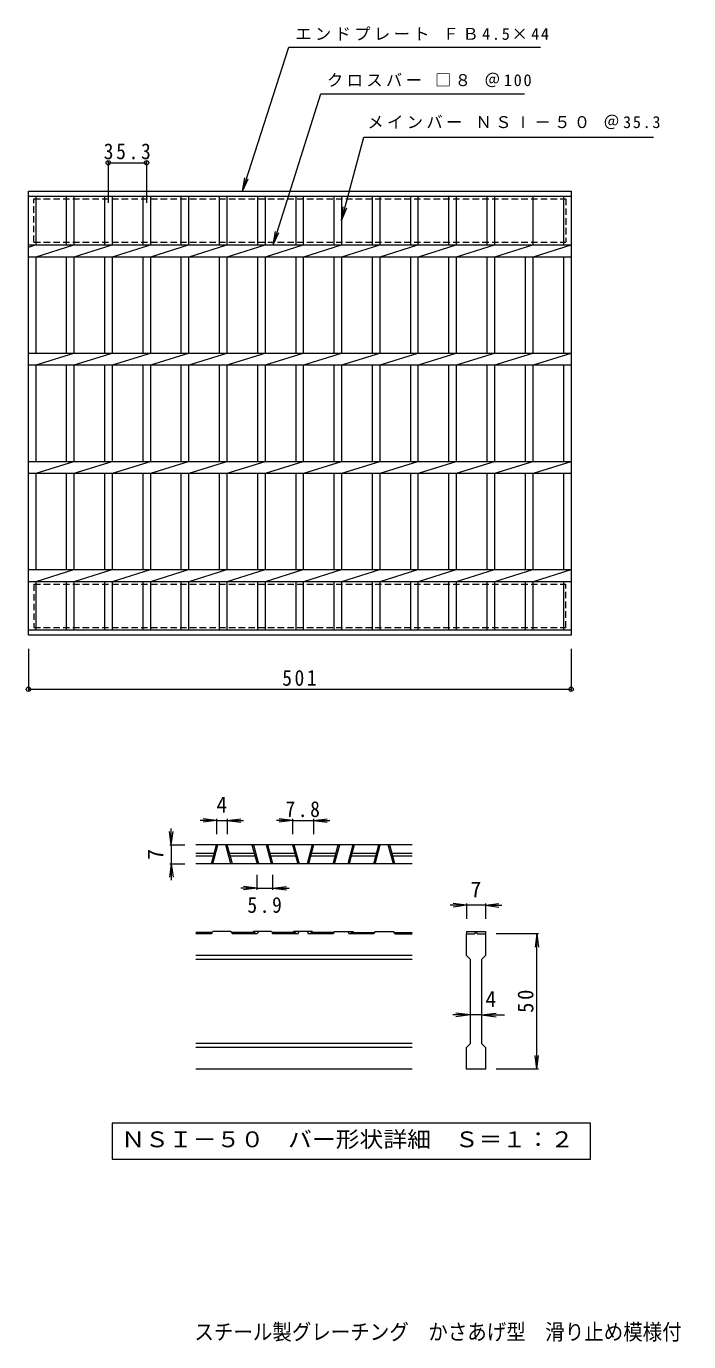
# Model space of a CAD drawing. Units: millimetres, scale not verified, with parts at other scales. Extents: x -585 to 809, y -686 to 552.
# Drawn here: x -585 to 27, y -663 to 552 of the extents above; entities that cross this region are included whole.
import ezdxf
from ezdxf.enums import TextEntityAlignment as Align

# ---------------------------------------------------------------- set-up
doc = ezdxf.new("R2010")
doc.units = ezdxf.units.MM
doc.header["$LTSCALE"] = 5
doc.header["$PDMODE"] = 32
doc.header["$PDSIZE"] = 4
doc.linetypes.add('DASHED1', pattern=[1.8, 1.2, -0.6])
for name, color, linetype, lineweight in [('B-1', 2, 'Continuous', 9), ('B-2', 3, 'Continuous', 9), ('B-4', 7, 'Continuous', 9), ('D-0', 7, 'Continuous', 9), ('D-2', 3, 'Continuous', 9), ('D-4', 7, 'Continuous', 9)]:
    doc.layers.add(name, color=color, linetype=linetype, lineweight=lineweight)
doc.layers.add('F-5_F-5ﾚｲﾔ', color=2, linetype='Continuous')
doc.styles.add('ＭＳ ゴシック', font='')
doc.styles.get('ＭＳ ゴシック').set_extended_font_data('MS Gothic')

msp = doc.modelspace()

# ---------------------------------------------------------------- linework, layer by layer
at = {"layer": 'B-1', "linetype": 'DASHED1'}
for p, q in [((-578.002, 352.78), (-578.002, 392.78)), ((-578.002, 352.78), (-87.002, 352.78)), ((-578.002, 36.78), (-578.002, -3.22)), ((-578.002, 36.78), (-87.002, 36.78))]:
    msp.add_line(p, q, dxfattribs=at)
for points in [[(-578.002, 392.78), (-87.002, 392.78), (-87.002, 352.78)], [(-578.002, -3.22), (-87.002, -3.22), (-87.002, 36.78)]]:
    msp.add_lwpolyline(points, dxfattribs=at)
at = {"layer": 'B-2', "color": 7}
for p, q in [((-509.301, 427.545), (-509.301, 389.045)), ((-509.301, 426.045), (-474.001, 426.045)), ((-474.001, 427.545), (-474.001, 389.045))]:
    msp.add_line(p, q, dxfattribs=at)
at = {"layer": 'B-2'}
for p, q in [((-583.002, -10.22), (-583.002, 399.78)), ((-583.002, 399.78), (-82.002, 399.78)), ((-583.002, 395.28), (-82.002, 395.28)), ((-576.001, 350.28), (-576.001, 395.28)), ((-548.101, 395.28), (-548.101, 350.28)), ((-541.101, 395.28), (-541.101, 350.28)), ((-512.801, 395.28), (-512.801, 350.28)), ((-505.801, 395.28), (-505.801, 350.28)), ((-477.501, 395.28), (-477.501, 350.28)), ((-470.501, 395.28), (-470.501, 350.28)), ((-442.201, 395.28), (-442.201, 350.28)), ((-435.201, 395.28), (-435.201, 350.28)), ((-406.901, 395.28), (-406.901, 350.28)), ((-399.901, 395.28), (-399.901, 350.28)), ((-371.601, 395.28), (-371.601, 350.28)), ((-364.601, 395.28), (-364.601, 350.28)), ((-336.301, 395.28), (-336.301, 350.28)), ((-329.301, 395.28), (-329.301, 350.28)), ((-301.001, 395.28), (-301.001, 350.28)), ((-294.001, 395.28), (-294.001, 350.28)), ((-265.701, 395.28), (-265.701, 350.28)), ((-258.701, 395.28), (-258.701, 350.28)), ((-230.401, 395.28), (-230.401, 350.28)), ((-223.401, 395.28), (-223.401, 350.28)), ((-195.101, 395.28), (-195.101, 350.28)), ((-188.101, 395.28), (-188.101, 350.28)), ((-159.801, 395.28), (-159.801, 350.28)), ((-152.801, 395.28), (-152.801, 350.28)), ((-117.501, 395.28), (-117.501, 350.28)), ((-89.002, 395.28), (-89.002, 350.28)), ((-82.002, 399.78), (-82.002, -10.22)), ((-583.002, 348.2), (-576.401, 350.28)), ((-583.002, 350.28), (-82.002, 350.28)), ((-576.001, 339.281), (-541.101, 350.28)), ((-540.701, 339.281), (-505.801, 350.28)), ((-505.401, 339.281), (-470.501, 350.28)), ((-470.101, 339.281), (-435.201, 350.28)), ((-434.801, 339.281), (-399.901, 350.28)), ((-399.501, 339.281), (-364.601, 350.28)), ((-364.201, 339.281), (-329.301, 350.28)), ((-328.901, 339.281), (-294.001, 350.28)), ((-293.601, 339.281), (-258.701, 350.28)), ((-258.301, 339.281), (-223.401, 350.28)), ((-223.001, 339.281), (-188.101, 350.28)), ((-187.701, 339.281), (-152.801, 350.28)), ((-152.401, 339.281), (-117.501, 350.28)), ((-116.899, 339.281), (-81.999, 350.28)), ((-583.002, 339.281), (-82.002, 339.281)), ((-576.001, 250.28), (-576.001, 339.281)), ((-548.101, 339.281), (-548.101, 250.28)), ((-541.101, 339.281), (-541.101, 250.28)), ((-512.801, 339.281), (-512.801, 250.28)), ((-505.801, 339.281), (-505.801, 250.28)), ((-477.501, 339.281), (-477.501, 250.28)), ((-470.501, 339.281), (-470.501, 250.28)), ((-442.201, 339.281), (-442.201, 250.28)), ((-435.201, 339.281), (-435.201, 250.28)), ((-406.901, 339.281), (-406.901, 250.28)), ((-399.901, 339.281), (-399.901, 250.28)), ((-371.601, 339.281), (-371.601, 250.28)), ((-364.601, 339.281), (-364.601, 250.28)), ((-336.301, 339.281), (-336.301, 250.28)), ((-329.301, 339.281), (-329.301, 250.28)), ((-301.001, 339.281), (-301.001, 250.28)), ((-294.001, 339.281), (-294.001, 250.28)), ((-265.701, 339.281), (-265.701, 250.28)), ((-258.701, 339.281), (-258.701, 250.28)), ((-230.401, 339.281), (-230.401, 250.28)), ((-223.401, 339.281), (-223.401, 250.28)), ((-195.101, 339.281), (-195.101, 250.28)), ((-188.101, 339.281), (-188.101, 250.28)), ((-159.801, 339.281), (-159.801, 250.28)), ((-152.801, 339.281), (-152.801, 250.28)), ((-124.501, 339.281), (-124.501, 250.28)), ((-117.501, 339.281), (-117.501, 250.28)), ((-89.002, 339.281), (-89.002, 250.28)), ((-583.002, 250.28), (-82.002, 250.28)), ((-576.001, 239.28), (-541.101, 250.28)), ((-540.701, 239.28), (-505.801, 250.28)), ((-505.401, 239.28), (-470.501, 250.28)), ((-470.101, 239.28), (-435.201, 250.28)), ((-434.801, 239.28), (-399.901, 250.28)), ((-399.501, 239.28), (-364.601, 250.28)), ((-364.201, 239.28), (-329.301, 250.28)), ((-328.901, 239.28), (-294.001, 250.28)), ((-293.601, 239.28), (-258.701, 250.28)), ((-258.301, 239.28), (-223.401, 250.28)), ((-223.001, 239.28), (-188.101, 250.28)), ((-187.701, 239.28), (-152.801, 250.28)), ((-152.401, 239.28), (-117.501, 250.28)), ((-116.899, 239.28), (-81.999, 250.28)), ((-583.002, 239.28), (-82.002, 239.28)), ((-576.001, 150.28), (-576.001, 239.28)), ((-548.101, 239.28), (-548.101, 150.28)), ((-541.101, 239.28), (-541.101, 150.28)), ((-512.801, 239.28), (-512.801, 150.28)), ((-505.801, 239.28), (-505.801, 150.28)), ((-477.501, 239.28), (-477.501, 150.28)), ((-470.501, 239.28), (-470.501, 150.28)), ((-442.201, 239.28), (-442.201, 150.28)), ((-435.201, 239.28), (-435.201, 150.28)), ((-406.901, 239.28), (-406.901, 150.28)), ((-399.901, 239.28), (-399.901, 150.28)), ((-371.601, 239.28), (-371.601, 150.28)), ((-364.601, 239.28), (-364.601, 150.28)), ((-336.301, 239.28), (-336.301, 150.28)), ((-329.301, 239.28), (-329.301, 150.28)), ((-301.001, 239.28), (-301.001, 150.28)), ((-294.001, 239.28), (-294.001, 150.28)), ((-265.701, 239.28), (-265.701, 150.28)), ((-258.701, 239.28), (-258.701, 150.28)), ((-230.401, 239.28), (-230.401, 150.28)), ((-223.401, 239.28), (-223.401, 150.28)), ((-195.101, 239.28), (-195.101, 150.28)), ((-188.101, 239.28), (-188.101, 150.28)), ((-159.801, 239.28), (-159.801, 150.28)), ((-152.801, 239.28), (-152.801, 150.28)), ((-124.501, 239.28), (-124.501, 150.28)), ((-117.501, 239.28), (-117.501, 150.28)), ((-89.002, 239.28), (-89.002, 150.28)), ((-583.002, 150.28), (-82.002, 150.28)), ((-576.001, 139.28), (-541.101, 150.28)), ((-541.102, 150.28), (-541.101, 150.28)), ((-540.701, 139.28), (-505.801, 150.28)), ((-505.803, 150.28), (-505.801, 150.28)), ((-505.401, 139.28), (-470.501, 150.28)), ((-470.502, 150.28), (-470.501, 150.28)), ((-470.101, 139.28), (-435.201, 150.28)), ((-435.202, 150.28), (-435.201, 150.28)), ((-434.801, 139.28), (-399.901, 150.28)), ((-399.902, 150.28), (-399.901, 150.28)), ((-399.501, 139.28), (-364.601, 150.28)), ((-364.602, 150.28), (-364.601, 150.28)), ((-364.201, 139.28), (-329.301, 150.28)), ((-329.302, 150.28), (-329.301, 150.28)), ((-328.901, 139.28), (-294.001, 150.28)), ((-294.003, 150.28), (-294.001, 150.28)), ((-293.601, 139.28), (-258.701, 150.28)), ((-258.702, 150.28), (-258.701, 150.28)), ((-258.301, 139.28), (-223.401, 150.28)), ((-223.402, 150.28), (-223.401, 150.28)), ((-223.001, 139.28), (-188.101, 150.28)), ((-188.103, 150.28), (-188.101, 150.28)), ((-187.701, 139.28), (-152.801, 150.28)), ((-152.803, 150.28), (-152.801, 150.28)), ((-152.401, 139.28), (-117.501, 150.28)), ((-117.502, 150.28), (-117.501, 150.28)), ((-116.899, 139.28), (-81.999, 150.28)), ((-82.001, 150.28), (-81.999, 150.28)), ((-583.002, 139.28), (-82.002, 139.28)), ((-576.001, 50.28), (-576.001, 139.28)), ((-548.101, 139.28), (-548.101, 50.28)), ((-541.101, 139.28), (-541.101, 50.28)), ((-512.801, 139.28), (-512.801, 50.28)), ((-505.801, 139.28), (-505.801, 50.28)), ((-477.501, 139.28), (-477.501, 50.28)), ((-470.501, 139.28), (-470.501, 50.28)), ((-442.201, 139.28), (-442.201, 50.28)), ((-435.201, 139.28), (-435.201, 50.28)), ((-406.901, 139.28), (-406.901, 50.28)), ((-399.901, 139.28), (-399.901, 50.28)), ((-371.601, 139.28), (-371.601, 50.28)), ((-364.601, 139.28), (-364.601, 50.28)), ((-336.301, 139.28), (-336.301, 50.28)), ((-329.301, 139.28), (-329.301, 50.28)), ((-301.001, 139.28), (-301.001, 50.28)), ((-294.001, 139.28), (-294.001, 50.28)), ((-265.701, 139.28), (-265.701, 50.28)), ((-258.701, 139.28), (-258.701, 50.28)), ((-230.401, 139.28), (-230.401, 50.28)), ((-223.401, 139.28), (-223.401, 50.28)), ((-195.101, 139.28), (-195.101, 50.28)), ((-188.101, 139.28), (-188.101, 50.28)), ((-159.801, 139.28), (-159.801, 50.28)), ((-152.801, 139.28), (-152.801, 50.28)), ((-124.501, 139.28), (-124.501, 50.28)), ((-117.501, 139.28), (-117.501, 50.28)), ((-89.002, 139.28), (-89.002, 50.28)), ((-583.002, 50.28), (-82.002, 50.28)), ((-576.001, 39.28), (-541.101, 50.28)), ((-541.102, 50.28), (-541.101, 50.28)), ((-540.701, 39.28), (-505.801, 50.28)), ((-505.803, 50.28), (-505.801, 50.28)), ((-505.401, 39.28), (-470.501, 50.28)), ((-470.502, 50.28), (-470.501, 50.28)), ((-470.101, 39.28), (-435.201, 50.28)), ((-435.202, 50.28), (-435.201, 50.28)), ((-434.801, 39.28), (-399.901, 50.28)), ((-399.902, 50.28), (-399.901, 50.28)), ((-399.501, 39.28), (-364.601, 50.28)), ((-364.602, 50.28), (-364.601, 50.28)), ((-364.201, 39.28), (-329.301, 50.28)), ((-329.302, 50.28), (-329.301, 50.28)), ((-328.901, 39.28), (-294.001, 50.28)), ((-294.003, 50.28), (-294.001, 50.28)), ((-293.601, 39.28), (-258.701, 50.28)), ((-258.702, 50.28), (-258.701, 50.28)), ((-258.301, 39.28), (-223.401, 50.28)), ((-223.402, 50.28), (-223.401, 50.28)), ((-223.001, 39.28), (-188.101, 50.28)), ((-188.103, 50.28), (-188.101, 50.28)), ((-187.701, 39.28), (-152.801, 50.28)), ((-152.803, 50.28), (-152.801, 50.28)), ((-152.401, 39.28), (-117.501, 50.28)), ((-117.502, 50.28), (-117.501, 50.28)), ((-116.899, 39.28), (-81.999, 50.28)), ((-82.001, 50.28), (-81.999, 50.28)), ((-583.002, 39.28), (-82.002, 39.28)), ((-576.001, -5.72), (-576.001, 39.28)), ((-548.101, 39.28), (-548.101, -5.72)), ((-541.101, 39.28), (-541.101, -5.72)), ((-512.801, 39.28), (-512.801, -5.72)), ((-505.801, 39.28), (-505.801, -5.72)), ((-477.501, 39.28), (-477.501, -5.72)), ((-470.501, 39.28), (-470.501, -5.72)), ((-442.201, 39.28), (-442.201, -5.72)), ((-435.201, 39.28), (-435.201, -5.72)), ((-406.901, 39.28), (-406.901, -5.72)), ((-399.901, 39.28), (-399.901, -5.72)), ((-371.601, 39.28), (-371.601, -5.72)), ((-364.601, 39.28), (-364.601, -5.72)), ((-336.301, 39.28), (-336.301, -5.72)), ((-329.301, 39.28), (-329.301, -5.72)), ((-301.001, 39.28), (-301.001, -5.72)), ((-294.001, 39.28), (-294.001, -5.72)), ((-265.701, 39.28), (-265.701, -5.72)), ((-258.701, 39.28), (-258.701, -5.72)), ((-230.401, 39.28), (-230.401, -5.72)), ((-223.401, 39.28), (-223.401, -5.72)), ((-195.101, 39.28), (-195.101, -5.72)), ((-188.101, 39.28), (-188.101, -5.72)), ((-159.801, 39.28), (-159.801, -5.72)), ((-152.801, 39.28), (-152.801, -5.72)), ((-124.501, 39.28), (-124.501, -5.72)), ((-117.501, 39.28), (-117.501, -5.72)), ((-89.002, 39.28), (-89.002, -5.72)), ((-82.002, -5.72), (-583.002, -5.72)), ((-82.002, -10.22), (-583.002, -10.22))]:
    msp.add_line(p, q, dxfattribs=at)
at = {"layer": 'B-2', "color": 7}
for p in [(-509.301, 426.045), (-474.001, 426.045)]:
    msp.add_point(p, dxfattribs=at)
at = {"layer": 'B-4'}
for p, q in [((-385.525, 399.78), (-342.513, 532.711)), ((-342.513, 532.711), (-110.39, 532.711)), ((-357.15, 350.28), (-313.072, 489.78)), ((-313.072, 489.78), (-124.948, 489.78)), ((-294.001, 372.78), (-273.369, 449.78)), ((-273.369, 449.78), (-6.068, 449.78)), ((-385.525, 399.78), (-383.262, 412.073)), ((-385.525, 399.78), (-380.157, 411.069)), ((-294.001, 372.78), (-292.37, 385.173)), ((-294.001, 372.78), (-289.218, 384.329)), ((-357.15, 350.28), (-354.972, 362.589)), ((-357.15, 350.28), (-351.86, 361.606)), ((-583.002, -22.72), (-583.002, -61.72)), ((-82.002, -22.72), (-82.002, -61.72)), ((-583.002, -60.22), (-82.002, -60.22))]:
    msp.add_line(p, q, dxfattribs=at)
for p in [(-583.002, -60.22), (-82.002, -60.22)]:
    msp.add_point(p, dxfattribs=at)
at = {"layer": 'D-0'}
msp.add_lwpolyline([(-505.697, -460.916), (-505.697, -494.142), (-64.043, -494.142), (-64.043, -460.916)], close=True, dxfattribs=at)
at = {"layer": 'D-2'}
for p, q in [((-228.62, -203.916), (-428.62, -203.916)), ((-414.166, -221.416), (-409.477, -203.916)), ((-412.872, -221.416), (-408.183, -203.916)), ((-396.082, -221.416), (-400.771, -203.916)), ((-394.788, -221.416), (-399.477, -203.916)), ((-376.666, -203.916), (-371.977, -221.416)), ((-375.372, -203.916), (-370.683, -221.416)), ((-358.582, -221.416), (-363.271, -203.916)), ((-357.288, -221.416), (-361.977, -203.916)), ((-339.166, -203.916), (-334.477, -221.416)), ((-337.872, -203.916), (-333.183, -221.416)), ((-321.082, -203.916), (-325.771, -221.416)), ((-319.788, -203.916), (-324.477, -221.416)), ((-301.666, -221.416), (-296.977, -203.916)), ((-300.372, -221.416), (-295.683, -203.916)), ((-283.582, -203.916), (-288.271, -221.416)), ((-282.288, -203.916), (-286.977, -221.416)), ((-264.166, -221.416), (-259.477, -203.916)), ((-262.872, -221.416), (-258.183, -203.916)), ((-246.082, -221.416), (-250.771, -203.916)), ((-244.788, -221.416), (-249.477, -203.916)), ((-428.62, -211.416), (-411.487, -211.416)), ((-428.62, -213.916), (-412.157, -213.916)), ((-397.468, -211.416), (-374.657, -211.416)), ((-396.798, -213.916), (-373.987, -213.916)), ((-359.968, -211.416), (-337.157, -211.416)), ((-359.298, -213.916), (-336.487, -213.916)), ((-322.468, -213.916), (-299.657, -213.916)), ((-321.798, -211.416), (-298.987, -211.416)), ((-284.968, -213.916), (-262.157, -213.916)), ((-284.298, -211.416), (-261.487, -211.416)), ((-247.468, -211.416), (-228.62, -211.416)), ((-246.798, -213.916), (-228.62, -213.916)), ((-228.62, -221.416), (-428.62, -221.416)), ((-413.519, -284.916), (-428.62, -284.916)), ((-414.166, -285.916), (-428.62, -285.916)), ((-414.166, -285.916), (-412.872, -283.916)), ((-396.082, -283.916), (-412.872, -283.916)), ((-396.082, -283.916), (-394.788, -285.916)), ((-373.987, -284.916), (-395.435, -284.916)), ((-371.977, -285.916), (-394.788, -285.916)), ((-375.372, -283.916), (-376.019, -284.916)), ((-358.582, -283.916), (-375.372, -283.916)), ((-373.987, -284.916), (-373.987, -285.916)), ((-370.683, -283.916), (-371.977, -285.916)), ((-358.582, -283.916), (-357.288, -285.916)), ((-336.487, -284.916), (-357.935, -284.916)), ((-334.477, -285.916), (-357.288, -285.916)), ((-338.519, -284.916), (-337.872, -283.916)), ((-321.082, -283.916), (-337.872, -283.916)), ((-336.487, -284.916), (-336.487, -285.916)), ((-334.477, -285.916), (-333.183, -283.916)), ((-325.771, -283.916), (-324.477, -285.916)), ((-301.666, -285.916), (-324.477, -285.916)), ((-322.468, -284.916), (-322.468, -285.916)), ((-301.019, -284.916), (-322.468, -284.916)), ((-320.435, -284.916), (-321.082, -283.916)), ((-300.372, -283.916), (-301.666, -285.916)), ((-300.372, -283.916), (-283.582, -283.916)), ((-288.271, -283.916), (-286.977, -285.916)), ((-264.166, -285.916), (-286.977, -285.916)), ((-284.968, -284.916), (-263.519, -284.916)), ((-284.968, -284.916), (-284.968, -285.916)), ((-283.582, -283.916), (-282.935, -284.916)), ((-262.872, -283.916), (-264.166, -285.916)), ((-262.872, -283.916), (-246.082, -283.916)), ((-244.788, -285.916), (-246.082, -283.916)), ((-245.435, -284.916), (-228.62, -284.916)), ((-244.788, -285.916), (-228.62, -285.916)), ((-178.62, -283.916), (-178.62, -285.916)), ((-178.62, -305.916), (-178.62, -285.916)), ((-178.62, -285.916), (-171.12, -285.916)), ((-169.895, -284.916), (-169.845, -284.916)), ((-168.62, -285.916), (-161.12, -285.916)), ((-161.12, -285.916), (-161.12, -305.916)), ((-228.62, -305.916), (-428.62, -305.916)), ((-228.62, -309.666), (-428.62, -309.666)), ((-178.62, -305.916), (-174.87, -309.666)), ((-174.87, -387.166), (-174.87, -309.666)), ((-164.87, -309.666), (-161.12, -305.916)), ((-164.87, -309.666), (-164.87, -387.166)), ((-228.62, -387.166), (-428.62, -387.166)), ((-178.62, -390.916), (-174.87, -387.166)), ((-164.87, -387.166), (-161.12, -390.916)), ((-228.62, -390.916), (-428.62, -390.916)), ((-178.62, -410.916), (-178.62, -390.916)), ((-161.12, -390.916), (-161.12, -410.916)), ((-228.62, -410.916), (-428.62, -410.916)), ((-161.12, -410.916), (-178.62, -410.916))]:
    msp.add_line(p, q, dxfattribs=at)
msp.add_lwpolyline([(-178.62, -283.916), (-161.12, -283.916), (-161.12, -285.916)], dxfattribs=at)
for centre, start, end in [((-169.895, -286.166), 90, 168.46303), ((-169.845, -286.166), 11.53696, 90)]:
    msp.add_arc(centre, 1.25, start, end, dxfattribs=at)
at = {"layer": 'D-4'}
for p, q in [((-409.477, -181.416), (-424.477, -181.416)), ((-409.477, -181.416), (-421.87, -179.785)), ((-409.477, -181.416), (-421.87, -183.048)), ((-409.477, -179.916), (-409.477, -193.916)), ((-409.477, -181.416), (-399.477, -181.416)), ((-399.477, -181.416), (-387.084, -179.785)), ((-399.477, -179.916), (-399.477, -193.916)), ((-399.477, -181.416), (-387.084, -183.048)), ((-399.477, -181.416), (-384.477, -181.416)), ((-339.166, -181.416), (-354.166, -181.416)), ((-339.166, -181.416), (-351.559, -179.785)), ((-339.166, -181.416), (-351.559, -183.048)), ((-339.166, -179.916), (-339.166, -193.916)), ((-339.166, -181.416), (-319.788, -181.416)), ((-319.788, -181.416), (-307.395, -179.785)), ((-319.788, -179.916), (-319.788, -193.916)), ((-319.788, -181.416), (-307.395, -183.048)), ((-319.788, -181.416), (-304.788, -181.416)), ((-451.12, -203.916), (-452.751, -191.523)), ((-451.12, -203.916), (-451.12, -188.916)), ((-451.12, -203.916), (-449.488, -191.523)), ((-452.62, -203.916), (-438.62, -203.916)), ((-451.12, -203.916), (-451.12, -221.416)), ((-451.12, -221.416), (-452.751, -233.809)), ((-452.62, -221.416), (-438.62, -221.416)), ((-451.12, -221.416), (-449.488, -233.809)), ((-451.12, -221.416), (-451.12, -236.416)), ((-371.977, -243.916), (-384.37, -242.285)), ((-371.977, -245.416), (-371.977, -231.416)), ((-357.288, -245.416), (-357.288, -231.416)), ((-371.977, -243.916), (-386.977, -243.916)), ((-371.977, -243.916), (-384.37, -245.548)), ((-357.288, -243.916), (-344.895, -245.548)), ((-357.288, -243.916), (-342.288, -243.916)), ((-178.62, -259.667), (-193.62, -259.667)), ((-178.62, -259.667), (-191.013, -258.035)), ((-178.62, -259.667), (-191.013, -261.298)), ((-178.62, -258.167), (-178.62, -272.167)), ((-161.12, -259.667), (-178.62, -259.667)), ((-161.12, -259.667), (-148.727, -258.035)), ((-161.12, -258.167), (-161.12, -272.167)), ((-161.12, -259.667), (-148.727, -261.298)), ((-161.12, -259.667), (-146.12, -259.667)), ((-112.12, -285.916), (-151.12, -285.916)), ((-113.62, -285.916), (-115.251, -298.309)), ((-113.62, -285.916), (-111.988, -298.309)), ((-113.62, -410.916), (-113.62, -285.916)), ((-174.87, -360.916), (-191.12, -360.916)), ((-174.87, -360.916), (-188.513, -359.285)), ((-174.87, -360.916), (-188.513, -362.548)), ((-164.87, -360.916), (-174.87, -360.916)), ((-164.87, -360.916), (-151.227, -359.285)), ((-164.87, -360.916), (-151.227, -362.548)), ((-164.87, -360.916), (-143.62, -360.916)), ((-113.62, -410.916), (-115.251, -398.523)), ((-113.62, -410.916), (-111.988, -398.523)), ((-112.12, -410.916), (-151.12, -410.916))]:
    msp.add_line(p, q, dxfattribs=at)
msp.add_lwpolyline([(-371.977, -243.916), (-357.288, -243.916), (-344.895, -242.285)], dxfattribs=at)

# ---------------------------------------------------------------- texts
at = {"layer": 'B-2', "color": 2, "insert": (-513.526, 429.045), "char_height": 14.66, "attachment_point": 7, "style": 'ＭＳ ゴシック'}
msp.add_mtext('\\T1.28;\\W0.9;35.3', dxfattribs=at)
at = {"layer": 'B-4', "char_height": 11, "attachment_point": 7, "style": 'ＭＳ ゴシック'}
for s, insert in [('\\T1.21;エンドプレート\\~ＦＢ4.5×44', (-336.64, 538.903)), ('\\T1.21;クロスバー\\~□８\\~＠100', (-307.448, 495.769)), ('\\T1.21;メインバー\\~ＮＳⅠ－５０\\~＠35.3', (-270.077, 457.016))]:
    msp.add_mtext(s, dxfattribs=dict(at, insert=insert))
at = {"layer": 'B-4', "color": 2, "insert": (-348.752, -57.22), "char_height": 14.66, "attachment_point": 7, "style": 'ＭＳ ゴシック'}
msp.add_mtext('\\T1.27;\\W0.9;501', dxfattribs=at)
at = {"layer": 'D-0', "color": 2, "style": 'ＭＳ ゴシック', "width": 1.1}
msp.add_text('ＮＳＩ－５０\u3000バー形状詳細\u3000Ｓ＝１：２', height=14.66, dxfattribs=at).set_placement((-497.37, -487.529), align=Align.BOTTOM_LEFT)
at = {"layer": 'D-4', "color": 2, "style": 'ＭＳ ゴシック'}
for s, p in [('4', (-409.477, -178.416)), ('7', (-174.87, -256.667)), ('4', (-161.12, -357.916))]:
    msp.add_text(s, height=14.66, dxfattribs=at).set_placement(p, align=Align.BOTTOM_LEFT)
msp.add_text('7', height=14.66, rotation=90, dxfattribs=at).set_placement((-454.12, -217.666), align=Align.BOTTOM_LEFT)
at = {"layer": 'D-4', "color": 2, "char_height": 14.66, "attachment_point": 7, "style": 'ＭＳ ゴシック'}
for s, insert in [('\\T1.27;\\W0.9;7.8', (-345.727, -178.416)), ('\\T1.27;\\W0.9;5.9', (-380.883, -266.916))]:
    msp.add_mtext(s, dxfattribs=dict(at, insert=insert))
at = {"layer": 'D-4', "color": 2, "insert": (-116.62, -359.041), "char_height": 14.66, "attachment_point": 7, "rotation": 90, "style": 'ＭＳ ゴシック'}
msp.add_mtext('\\T1.27;\\W0.95;50', dxfattribs=at)
at = {"layer": 'F-5_F-5ﾚｲﾔ', "style": 'ＭＳ ゴシック', "width": 0.9}
msp.add_text('スチール製グレーチング\u3000かさあげ型\u3000滑り止め模様付\u3000ＪＩＳ型側溝用', height=14.66, dxfattribs=at).set_placement((-429.828, -665.373), align=Align.BOTTOM_LEFT)

doc.saveas('drawing.dxf')
